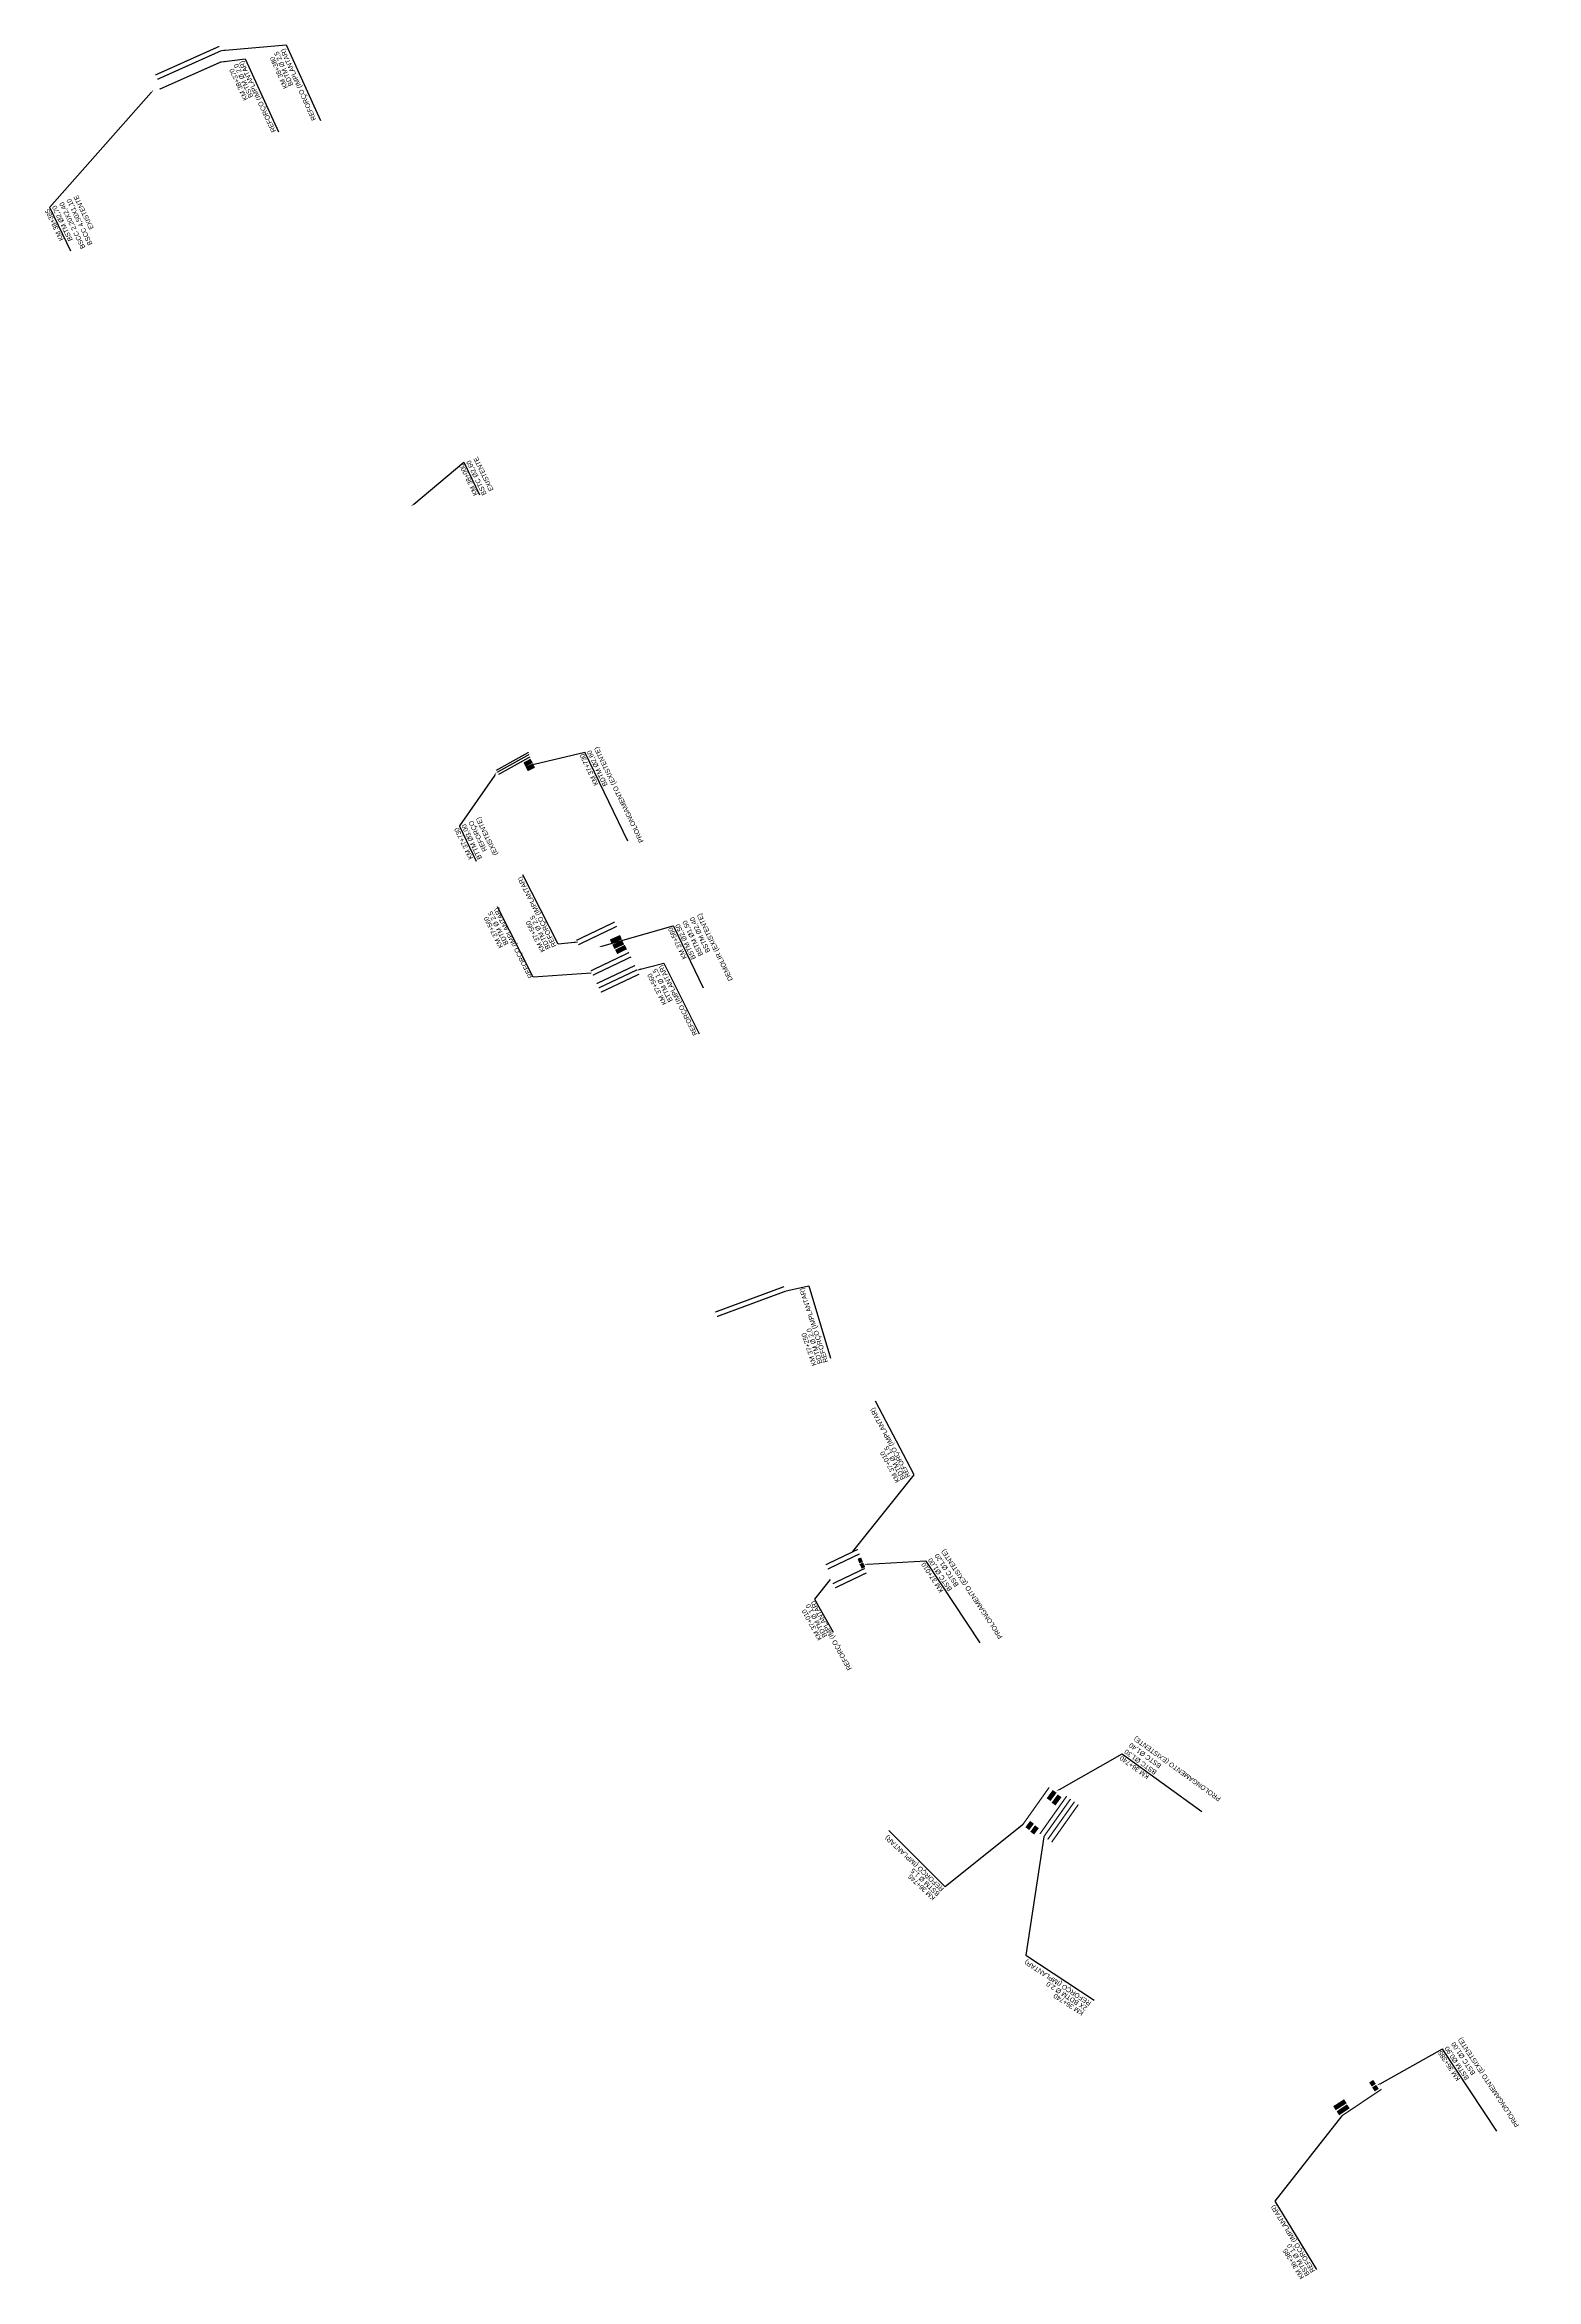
# Model space of a CAD drawing. Header units: metres. Extents: x 290209 to 324422, y 7399791 to 7463837.
# Drawn here: x 321503 to 322750, y 7421715 to 7423583 of the extents above; entities that cross this region are included whole.
import ezdxf
from ezdxf import colors
from ezdxf.entities.mleader import LeaderData, LeaderLine
from ezdxf.math import Vec2, Vec3

# ---------------------------------------------------------------- set-up
doc = ezdxf.new("R2010")
doc.units = ezdxf.units.M
for name, color, linetype in [('_DRENAGEM _TEXTOS_TIC', 2, 'Continuous'), ('_DRENAGEM_AMPLIAÇÃO DE BUEIRO-TIC', 23, 'Continuous'), ('BUEIRO_1.0', 50, 'Continuous'), ('BUEIRO_1.5', 50, 'Continuous'), ('BUEIRO_2.0', 50, 'Continuous'), ('BUEIRO_2.5', 50, 'Continuous'), ('BUEIRO_3.0', 50, 'Continuous'), ('BUEIRO_TEXTO', 2, 'Continuous')]:
    doc.layers.add(name, color=color, linetype=linetype)
doc.styles.add('$0$DIM', font='arial.ttf', dxfattribs={"width": 0.8})
doc.styles.add('SIMPLEX', font='simplex.shx')
doc.styles.get("Standard").update_dxf_attribs({"font": 'simplex.shx'})
doc.dimstyles.get("Standard").update_dxf_attribs({"dimtxt": 0.18, "dimasz": 0.18, "dimexe": 0.18, "dimexo": 0.0625, "dimgap": 0.09, "dimtad": 0, "dimtih": 1, "dimtoh": 1, "dimdec": 4, "dimzin": 0, "dimdsep": 46, "dimtxsty": 'Standard', "dimcen": 0.09, "dimadec": 0, "dimazin": 0, "dimtfac": 1, "dimtdec": 4, "dimtofl": 0, "dimtmove": 0, "dimatfit": 3, "dimfxl": 1, "dimtolj": 1, "dimtzin": 0, "dimarcsym": 0})

msp = doc.modelspace()

# ---------------------------------------------------------------- linework, layer by layer
at = {"layer": '_DRENAGEM_AMPLIAÇÃO DE BUEIRO-TIC', "const_width": 4}
for points, elevation in [([(321904.4256189386, 7422981.024816928), (321910.3989011536, 7422984.229075267)], 754.283131146005), ([(321906.2807128517, 7422977.38833636), (321912.2588763895, 7422980.321801356)], 754.283131146005), ([(322614.992838508, 7421880.337498586), (322611.6554883047, 7421878.057884056)], 743.3292568261337), ([(322614.992838508, 7421880.337498586), (322611.6554883047, 7421878.057884056)], 743.3292568261337), ([(322590.6645522014, 7421864.148437008), (322581.5302927596, 7421858.300332133)], 743.3292568261337), ([(322590.6645522014, 7421864.148437008), (322581.5302927596, 7421858.300332133)], 743.3292568261337), ([(322593.1568846549, 7421859.923496281), (322584.4311098477, 7421854.053651798)], 743.3292568261337), ([(322593.1568846549, 7421859.923496281), (322584.4311098477, 7421854.053651798)], 743.3292568261337), ([(322617.4497572065, 7421876.241668926), (322614.1124070032, 7421873.962054396)], 743.3292568261337), ([(322617.4497572065, 7421876.241668926), (322614.1124070032, 7421873.962054396)], 743.3292568261337)]:
    msp.add_lwpolyline(points, dxfattribs=dict(at, elevation=elevation))
for points in [[(321976.5328713417, 7422833.095200078), (321985.0883098971, 7422836.898216979)], [(321978.6952679124, 7422828.828307291), (321986.8839085013, 7422832.604126359)], [(321981.010362422, 7422824.560131248), (321989.1702967267, 7422828.550104241)], [(322183.6234583439, 7422315.470265881), (322186.6030505259, 7422316.584339017)], [(322183.8859277889, 7422315.540594358), (322185.6009660608, 7422316.584339017)], [(322185.4678695021, 7422311.045555964), (322188.1728459999, 7422312.727341828)], [(322185.4678695021, 7422311.045555964), (322188.3756605846, 7422312.229025139)], [(322342.5584994431, 7422116.184490188), (322347.6270718252, 7422123.093425997)], [(322342.5584994431, 7422116.184490188), (322347.6270718252, 7422123.093425997)], [(322346.6713564255, 7422112.480783147), (322351.7399288076, 7422119.389718955)], [(322346.6713564255, 7422112.480783147), (322351.7399288076, 7422119.389718955)], [(322324.7609312977, 7422091.924748668), (322328.655827885, 7422097.233855153)], [(322324.7609312977, 7422091.924748668), (322328.655827885, 7422097.233855153)], [(322328.8737882801, 7422088.221041627), (322332.7686848674, 7422093.530148112)], [(322328.8737882801, 7422088.221041627), (322332.7686848674, 7422093.530148112)]]:
    msp.add_lwpolyline(points, dxfattribs=at)
at = {"layer": 'BUEIRO_1.0', "ltscale": 5, "const_width": 1.005173750363677}
for points in [[(322188.8209370649, 7422309.384673799), (322162.0448553303, 7422296.580123346)], [(322190.3315044729, 7422305.673200333), (322164.0935613541, 7422293.125992352)], [(322620.8548670473, 7421874.196686835), (322587.8382084601, 7421852.005710729)]]:
    msp.add_lwpolyline(points, dxfattribs=at)
at = {"layer": 'BUEIRO_1.5', "ltscale": 5, "const_width": 1.005173750363677}
for points in [[(321996.8737995824, 7422813.243385077), (321964.7631096343, 7422798.061359908)], [(321998.5711715751, 7422809.621353114), (321966.4678396357, 7422794.442806832)], [(322000.2685435666, 7422805.999321152), (321968.172569637, 7422790.824253757)], [(322183.0575306387, 7422325.295703309), (322156.1859160759, 7422312.445468243)], [(322184.5680980473, 7422321.584229843), (322157.9330040932, 7422308.847100948)], [(322342.9825415444, 7422126.383571601), (322320.5849553782, 7422094.766044688)]]:
    msp.add_lwpolyline(points, dxfattribs=at)
at = {"layer": 'BUEIRO_2.0', "ltscale": 5, "const_width": 1.005173750363677}
for points in [[(321651.1230255544, 7423568.45286752), (321599.3535263382, 7423545.47798261)], [(322121.4163366525, 7422544.868302539), (322063.9146231222, 7422523.601329405)], [(322122.8861031138, 7422541.147083267), (322065.3630132211, 7422519.872204097)], [(322357.6411554333, 7422119.063633277), (322335.2987237246, 7422087.523965091)], [(322360.9051638603, 7422116.75143757), (322338.5627321518, 7422085.211769385)], [(322364.1691722874, 7422114.439241863), (322341.8267405789, 7422082.899573678)], [(322367.4331807145, 7422112.127046156), (322345.090749006, 7422080.587377971)]]:
    msp.add_lwpolyline(points, dxfattribs=at)
at = {"layer": 'BUEIRO_2.5', "ltscale": 5, "const_width": 1.005173750363677}
for points in [[(321649.253084684, 7423581.287936029), (321595.8006967024, 7423557.322810683)], [(321650.8895192442, 7423577.637993299), (321597.4371312627, 7423553.672867954)], [(321991.8181075559, 7422824.031755689), (321959.7522865573, 7422808.697606844)], [(321993.5155216439, 7422820.409633897), (321961.4570435433, 7422805.078996489)]]:
    msp.add_lwpolyline(points, dxfattribs=at)
at = {"layer": 'BUEIRO_2.5', "const_width": 1.005173750363677}
for points in [[(321979.8590841133, 7422849.551185344), (321947.7415291899, 7422834.192296896)], [(321981.5564982013, 7422845.929063553), (321949.446286176, 7422830.573686541)]]:
    msp.add_lwpolyline(points, dxfattribs=at)
at = {"layer": 'BUEIRO_3.0', "ltscale": 5, "const_width": 1.005173750363677}
for points in [[(321907.8433175072, 7422991.356946912), (321880.7411001293, 7422976.256982971)], [(321908.3422804082, 7422989.579432391), (321881.5979603986, 7422974.678870487)], [(321909.0540600625, 7422987.523210814), (321882.667637422, 7422972.822050948)]]:
    msp.add_lwpolyline(points, dxfattribs=at)

# ---------------------------------------------------------------- texts
at = {"layer": 'BUEIRO_TEXTO', "extrusion": (0.01307059095200325, -0.03452450202908985, 0.9993183769008799), "style": '$0$DIM'}
for s, p in [('REFORÇO (IMPLANTAR) ', (2929292.322933102, 6824064.935765345, -252088.1351826658)), ('KM 38+380', (2929279.563793764, 6824098.239849138, -252089.3654705447)), ('BDTM Ø 2,5', (2929284.578345383, 6824098.647214019, -252089.3805190321))]:
    msp.add_text(s, height=4, rotation=93.32415384469803, dxfattribs=at).set_placement(p)
at = {"layer": 'BUEIRO_TEXTO', "style": '$0$DIM'}
for s, rotation, p in [('KM 38+370', 115.0235256031662, (321673.2414563938, 7423537.175049115)), ('BSTM Ø 2,0', 115.0235256031662, (321677.7498367426, 7423539.408126336)), ('REFORÇO (IMPLANTAR) ', 115.0235256031662, (321696.7626639127, 7423510.521873403)), ('REFORÇO (IMPLANTAR) ', 116.883588334155, (321931.377588097, 7422829.762791805)), ('KM 37+560', 116.883588334155, (321886.6703185862, 7422828.94813772)), ('BDTM Ø 2,5', 116.883588334155, (321891.2186380377, 7422831.334859493)), ('REFORÇO (IMPLANTAR) ', 116.883588334155, (321911.6196325513, 7422803.882969424)), ('KM 37+560', 116.883588334155, (321921.7254108614, 7422825.517818888)), ('BDTM Ø 2,5', 116.883588334155, (321926.2987550762, 7422827.861196498)), ('REFORÇO (IMPLANTAR) ', 116.883588334155, (322049.256206508, 7422755.873004674)), ('KM 37+560', 116.883588334155, (322023.4518421476, 7422781.478387531)), ('BTTM Ø 1,5', 116.883588334155, (322028.5491218657, 7422783.950882775)), ('REFORÇO (IMPLANTAR) ', 108.3127386050283, (322158.3464609694, 7422482.196994717, -752.0000000000001)), ('KM 37+250', 108.3127386050283, (322148.6656350313, 7422479.383140708, -2.000000000000114)), ('BDTM Ø 2,0', 108.3127386050283, (322153.5693092333, 7422481.03139644, -2.000000000000114)), ('REFORÇO (IMPLANTAR) ', 117.8947808169124, (322227.188402024, 7422386.540620003)), ('KM 37+010', 117.8947808169124, (322218.4189116604, 7422382.406187657)), ('BDTM Ø 1,5', 117.8947808169124, (322222.8833018647, 7422384.672909556)), ('KM 37+010', 118.8248394424218, (322153.2275175166, 7422250.627724215)), ('BDTM Ø 1,0', 118.8248394424218, (322157.6280477376, 7422253.009084469)), ('REFORÇO (IMPLANTAR) ', 118.8248394424218, (322178.1800666347, 7422225.698252498)), ('REFORÇO (IMPLANTAR) ', 136.5956530611112, (322255.3866068409, 7422041.949196685)), ('KM 36+745', 136.5956530611112, (322248.244821508, 7422034.479543677)), ('BSTM Ø 1,5', 136.5956530611112, (322251.9059632621, 7422038.013625199)), ('REFORÇO (IMPLANTAR) ', 146.8835883616633, (322378.598143663, 7421946.977945221)), ('2X BDTM Ø 2,0', 146.8835883616633, (322375.2997894503, 7421942.854184768)), ('KM 36+740', 146.8835883616633, (322372.3286785089, 7421938.723060112)), ('REFORÇO (IMPLANTAR) ', 121.5110872564484, (322565.5387565098, 7421722.467581413)), ('KM 36+385', 121.5110872564484, (322556.4059145986, 7421717.062877862)), ('BSTM Ø 1,0', 121.5110872564484, (322561.0596722211, 7421719.538197883))]:
    msp.add_text(s, height=4, rotation=rotation, dxfattribs=at).set_placement(p)

# ---------------------------------------------------------------- leaders
at = {"layer": '_DRENAGEM _TEXTOS_TIC', "color": 2, "linetype": 'Continuous', "lineweight": -3}
ml = msp.add_multileader_mtext('Standard', dxfattribs=at)
ml.set_content('{\\fArial|b0|i0|c0|p34;\\C256;KM 38+385\\PBSTM %%C2,70\\PBSCC 2,20X2,40\\PBSCC 4,50X1,10\\PEXISTENTE}', color=2, style='SIMPLEX')
ml.set_leader_properties(color=256)
ml.build(insert=Vec2(0, 0))
ml.multileader.update_dxf_attribs({"text_right_attachment_type": 6, "dogleg_length": 0.36, "arrow_head_size": 3})
ctx = ml.context
ctx.base_point, ctx.arrow_head_size, ctx.landing_gap_size, ctx.plane_origin, ctx.plane_x_axis, ctx.plane_y_axis = Vec3(321523.3078614903, 7423407.181373148), 3, 0.09, Vec3(321828.6847516789, 7423475.424891646), Vec3(-0.4336538958425621, 0.9010795184780134), Vec3(-0.9010795184780134, -0.4336538958425621)
ctx.right_attachment, ctx.text_align_type = 6, 2
notes = []
notes.append((ctx, [(1, (1, 1, 0), (321507.4045769557, 7423446.60455768), (0.4336538958425619, -0.9010795184780135), 0.3600000000000004, [(0, [(321594.324409057, 7423544.902547936)], 0, [])])]))
ctx.mtext.insert, ctx.mtext.text_direction, ctx.mtext.rotation, ctx.mtext.width, ctx.mtext.defined_height, ctx.mtext.alignment, ctx.mtext.flow_direction = Vec3(321503.2745395201, 7423444.117533197), Vec3(-0.4336538958425621, 0.9010795184780134), 2.019340186184215, 111.7767228919464, 31.93177934623516, 3, 5
ml = msp.add_multileader_mtext('Standard', dxfattribs=at)
ml.set_content('{\\fArial|b0|i0|c0|p34;\\C256;KM 38+000\\PBSTC %%C2,60\\PEXISTENTE}', color=2, style='SIMPLEX')
ml.set_leader_properties(color=256)
ml.build(insert=Vec2(0, 0))
ml.multileader.update_dxf_attribs({"text_right_attachment_type": 6, "dogleg_length": 0.36, "arrow_head_size": 3})
ctx = ml.context
ctx.base_point, ctx.arrow_head_size, ctx.landing_gap_size, ctx.plane_origin, ctx.plane_x_axis, ctx.plane_y_axis = Vec3(321864.8928410735, 7423204.056941781), 3, 0.09, Vec3(322124.5750640182, 7423194.061875797), Vec3(-0.4336538958425621, 0.9010795184780134), Vec3(-0.9010795184780134, -0.4336538958425621)
ctx.right_attachment, ctx.text_align_type = 6, 2
notes.append((ctx, [(1, (1, 1, 0), (321853.7070956459, 7423233.677659627), (0.4336538958425619, -0.9010795184780135), 0.3600000000000004, [(0, [(321809.5183624565, 7423196.877066683)], 0, [])])]))
ctx.mtext.insert, ctx.mtext.text_direction, ctx.mtext.rotation, ctx.mtext.width, ctx.mtext.defined_height, ctx.mtext.alignment, ctx.mtext.flow_direction = Vec3(321849.5770582103, 7423231.190635145), Vec3(-0.4336538958425621, 0.9010795184780134), 2.019340186184215, 111.7767228919464, 31.93177934623516, 3, 5
ml = msp.add_multileader_mtext('Standard', dxfattribs=at)
ml.set_content('{\\fArial|b0|i0|c0|p34;\\C256;KM 37+730\\PBDTM %%C2,60\\PPROLONGAMENTO (EXISTENTE)}', color=2, style='SIMPLEX')
ml.set_leader_properties(color=256)
ml.build(insert=Vec2(0, 0))
ml.multileader.update_dxf_attribs({"text_right_attachment_type": 6, "dogleg_length": 0.36, "arrow_head_size": 3})
ctx = ml.context
ctx.base_point, ctx.arrow_head_size, ctx.landing_gap_size, ctx.plane_origin, ctx.plane_x_axis, ctx.plane_y_axis = Vec3(321990.6409737645, 7422911.062438147), 3, 0.09, Vec3(322225.6439977617, 7422951.937482798), Vec3(-0.4336538958425621, 0.9010795184780134), Vec3(-0.9010795184780134, -0.4336538958425621)
ctx.right_attachment, ctx.text_align_type = 6, 2
notes.append((ctx, [(1, (1, 1, 0), (321954.7760293894, 7422991.553266629), (0.4336538958425619, -0.9010795184780135), 0.3600000000000004, [(0, [(321909.5188018731, 7422980.764551274)], 0, [])])]))
ctx.mtext.insert, ctx.mtext.text_direction, ctx.mtext.rotation, ctx.mtext.width, ctx.mtext.defined_height, ctx.mtext.alignment, ctx.mtext.flow_direction = Vec3(321950.3071958893, 7422988.903193014), Vec3(-0.4336538958425621, 0.9010795184780134), 2.019340186184215, 111.7767228919464, 31.93177934623516, 3, 5
ml = msp.add_multileader_mtext('Standard', dxfattribs=at)
ml.set_content('{\\fArial|b0|i0|c0|p34;\\C256;KM 37+730\\PBTTM %%C3,00\\PREFORÇO \\P(EXISTENTE)}', color=2, style='SIMPLEX')
ml.set_leader_properties(color=256)
ml.build(insert=Vec2(0, 0))
ml.multileader.update_dxf_attribs({"text_right_attachment_type": 6, "dogleg_length": 0.36, "arrow_head_size": 3})
ctx = ml.context
ctx.base_point, ctx.arrow_head_size, ctx.landing_gap_size, ctx.plane_origin, ctx.plane_x_axis, ctx.plane_y_axis = Vec3(321862.7182750402, 7422897.387775039, -764), 3, 0.09, Vec3(322149.0826419288, 7422915.297042257, -764), Vec3(-0.4336538958425621, 0.9010795184780134), Vec3(-0.9010795184780134, -0.4336538958425621)
ctx.right_attachment, ctx.text_align_type = 6, 2
notes.append((ctx, [(1, (1, 1, 0), (321849.971283781, 7422929.842337131, -764), (0.4336538958425619, -0.9010795184780135), 0.3600000000000004, [(0, [(321881.2292258711, 7422974.787669557, -764)], 0, [])])]))
ctx.mtext.insert, ctx.mtext.text_direction, ctx.mtext.rotation, ctx.mtext.width, ctx.mtext.defined_height, ctx.mtext.alignment, ctx.mtext.flow_direction = Vec3(321845.5024502809, 7422927.192263516, -764), Vec3(-0.4336538958425621, 0.9010795184780134), 2.019340186184215, 111.7767228919464, 31.93177934623516, 3, 5
ml = msp.add_multileader_mtext('Standard', dxfattribs=at)
ml.set_content('{\\fArial|b0|i0|c0|p34;\\C256;KM 37+560\\PBSTM %%C2,50\\PBSTM %%C1,50\\PBSTM %%C2,40\\PDEMOLIR (EXISTENTE)}', color=2, style='SIMPLEX')
ml.set_leader_properties(color=256)
ml.build(insert=Vec2(0, 0))
ml.multileader.update_dxf_attribs({"text_right_attachment_type": 6, "dogleg_length": 0.36, "arrow_head_size": 3})
ctx = ml.context
ctx.base_point, ctx.arrow_head_size, ctx.landing_gap_size, ctx.plane_origin, ctx.plane_x_axis, ctx.plane_y_axis = Vec3(322053.129201001, 7422789.73051837), 3, 0.09, Vec3(322275.0002801127, 7422801.493365172), Vec3(-0.4336538958425621, 0.9010795184780134), Vec3(-0.9010795184780134, -0.4336538958425621)
ctx.right_attachment, ctx.text_align_type = 6, 2
notes.append((ctx, [(1, (1, 1, 0), (322028.7084598471, 7422846.441698549), (0.4336538958425619, -0.9010795184780135), 0.3600000000000004, [(0, [(321966.2313455864, 7422828.490675711)], 0, [])])]))
ctx.mtext.insert, ctx.mtext.text_direction, ctx.mtext.rotation, ctx.mtext.width, ctx.mtext.defined_height, ctx.mtext.alignment, ctx.mtext.flow_direction = Vec3(322024.239626347, 7422843.791624934), Vec3(-0.4336538958425621, 0.9010795184780134), 2.019340186184215, 111.7767228919464, 31.93177934623516, 3, 5
ml = msp.add_multileader_mtext('Standard', dxfattribs=at)
ml.set_content('{\\fArial|b0|i0|c0|p34;\\C256;KM 37+010\\PBSTC %%C1,00\\PBSTC %%C1,20\\PPROLONGAMENTO (EXISTENTE)}', color=2, style='SIMPLEX')
ml.set_leader_properties(color=256)
ml.build(insert=Vec2(0, 0))
ml.multileader.update_dxf_attribs({"text_right_attachment_type": 6, "dogleg_length": 0.36, "arrow_head_size": 3})
ctx = ml.context
ctx.base_point, ctx.arrow_head_size, ctx.landing_gap_size, ctx.plane_origin, ctx.plane_x_axis, ctx.plane_y_axis = Vec3(322286.1454487921, 7422240.887681311), 3, 0.09, Vec3(322498.2487514787, 7422319.88681718), Vec3(-0.5500073812414613, 0.8351597934406985), Vec3(-0.8351597934406985, -0.5500073812414613)
ctx.right_attachment, ctx.text_align_type = 6, 2
notes.append((ctx, [(1, (1, 1, 0), (322239.861302226, 7422315.873316478), (0.5500073812414612, -0.8351597934406985), 0.3600000000000004, [(0, [(322188.1728459999, 7422312.727341828)], 0, [])])]))
ctx.mtext.insert, ctx.mtext.text_direction, ctx.mtext.rotation, ctx.mtext.width, ctx.mtext.defined_height, ctx.mtext.alignment, ctx.mtext.flow_direction = Vec3(322235.7860275717, 7422312.650662368), Vec3(-0.5500073812414613, 0.8351597934406985), 2.153169402756707, 111.7767228919464, 31.93177934623516, 3, 5
ml = msp.add_multileader_mtext('Standard', dxfattribs=at)
ml.set_content('{\\fArial|b0|i0|c0|p34;\\C256;KM 36+740\\PBSTC %%C1,30\\PBSTC %%C1,40\\PPROLONGAMENTO (EXISTENTE)}', color=2, style='SIMPLEX')
ml.set_leader_properties(color=256)
ml.build(insert=Vec2(0, 0))
ml.multileader.update_dxf_attribs({"text_right_attachment_type": 6, "dogleg_length": 0.36, "arrow_head_size": 3})
ctx = ml.context
ctx.base_point, ctx.arrow_head_size, ctx.landing_gap_size, ctx.plane_origin, ctx.plane_x_axis, ctx.plane_y_axis = Vec3(322473.9554375102, 7422100.615193141), 3, 0.09, Vec3(322661.1559832604, 7422248.443290044), Vec3(-0.8103491105841665, 0.5859473687759424), Vec3(-0.5859473687759424, -0.8103491105841665)
ctx.right_attachment, ctx.text_align_type = 6, 2
notes.append((ctx, [(1, (1, 1, 0), (322404.0950119244, 7422154.323559729), (0.8103491105841665, -0.5859473687759426), 0.3600000000000004, [(0, [(322348.9268165724, 7422123.236341585)], 0, [])])]))
ctx.mtext.insert, ctx.mtext.text_direction, ctx.mtext.rotation, ctx.mtext.width, ctx.mtext.defined_height, ctx.mtext.alignment, ctx.mtext.flow_direction = Vec3(322401.4268118385, 7422149.865525262), Vec3(-0.8103491105841665, 0.5859473687759424), 2.51554400208171, 111.7767228919464, 31.93177934623516, 3, 5
ml = msp.add_multileader_mtext('Standard', dxfattribs=at)
ml.set_content('{\\fArial|b0|i0|c0|p34;\\C256;KM 36+385\\PBSTM %%C0,90\\PBSTC %%C1,00\\PPROLONGAMENTO (EXISTENTE)}', color=2, style='SIMPLEX')
ml.set_leader_properties(color=256)
ml.build(insert=Vec2(0, 0))
ml.multileader.update_dxf_attribs({"text_right_attachment_type": 6, "dogleg_length": 0.36, "arrow_head_size": 3})
ctx = ml.context
ctx.base_point, ctx.arrow_head_size, ctx.landing_gap_size, ctx.plane_origin, ctx.plane_x_axis, ctx.plane_y_axis = Vec3(322718.0605000391, 7421832.837449051), 3, 0.09, Vec3(322945.5082197982, 7421904.703472592), Vec3(-0.5500073812414613, 0.8351597934406985), Vec3(-0.8351597934406985, -0.5500073812414613)
ctx.right_attachment, ctx.text_align_type = 6, 2
notes.append((ctx, [(1, (1, 1, 0), (322671.7763534729, 7421907.823084218), (0.5500073812414612, -0.8351597934406985), 0.3600000000000004, [(0, [(322617.0128244069, 7421877.380244075)], 0, [])])]))
ctx.mtext.insert, ctx.mtext.text_direction, ctx.mtext.rotation, ctx.mtext.width, ctx.mtext.defined_height, ctx.mtext.alignment, ctx.mtext.flow_direction = Vec3(322667.7010788186, 7421904.600430109), Vec3(-0.5500073812414613, 0.8351597934406985), 2.153169402756707, 111.7767228919464, 31.93177934623516, 3, 5
at = {"layer": 'BUEIRO_TEXTO'}
for points in [[(321651.1549329012, 7423577.918028598), (321705.0970302133, 7423582.662096897), (321733.7586089842, 7423519.308006874)], [(321651.5026326225, 7423568.475313278), (321670.8694420868, 7423570.743973674), (321698.6266396641, 7423509.762350645)], [(321948.6687614499, 7422832.657330403), (321932.5835613473, 7422831.016186309), (321903.1535536623, 7422888.880643739)], [(321960.1094743078, 7422806.856743616), (321911.7855453193, 7422803.503529229), (321881.9549713325, 7422862.303549105)], [(321999.1139168436, 7422809.718015586), (322020.7715293897, 7422815.158638775), (322050.5528518315, 7422756.002170173)], [(322123.1329043954, 7422541.271323646), (322142.0537023571, 7422545.614046052), (322160.3161625761, 7422485.224028883)], [(322178.7815033342, 7422323.501290144), (322230.222052797, 7422387.722100461), (322197.7576488037, 7422449.252233318)], [(322160.0194266248, 7422300.076667092), (322146.8178991059, 7422283.667755569), (322162.4117205663, 7422256.173530596)], [(322320.5849553782, 7422094.766044688), (322256.086355534, 7422043.256369945), (322208.993521925, 7422090.453177735)], [(322338.5647123781, 7422085.005984428), (322323.6442249572, 7421986.240926753), (322380.7321755313, 7421948.490087572)], [(322587.8382084601, 7421852.005710729), (322531.6157505819, 7421780.55810116), (322566.5917204861, 7421723.594900266)]]:
    msp.add_leader(points, dimstyle='Standard', override={"dimasz": 3}, dxfattribs=at)
for ctx, leaders in notes:
    for number, flags, end, landing, length, lines in leaders:
        leader = LeaderData()
        leader.index, (leader.has_last_leader_line, leader.has_dogleg_vector, leader.attachment_direction) = number, flags
        leader.last_leader_point, leader.dogleg_vector, leader.dogleg_length = Vec3(end), Vec3(landing), length
        for number, points, colour, breaks in lines:
            line = LeaderLine()
            line.index, line.vertices, line.color, line.breaks = number, Vec3.list(points), colors.encode_raw_color(colour), breaks
            leader.lines.append(line)
        ctx.leaders.append(leader)

doc.saveas('drawing.dxf')
